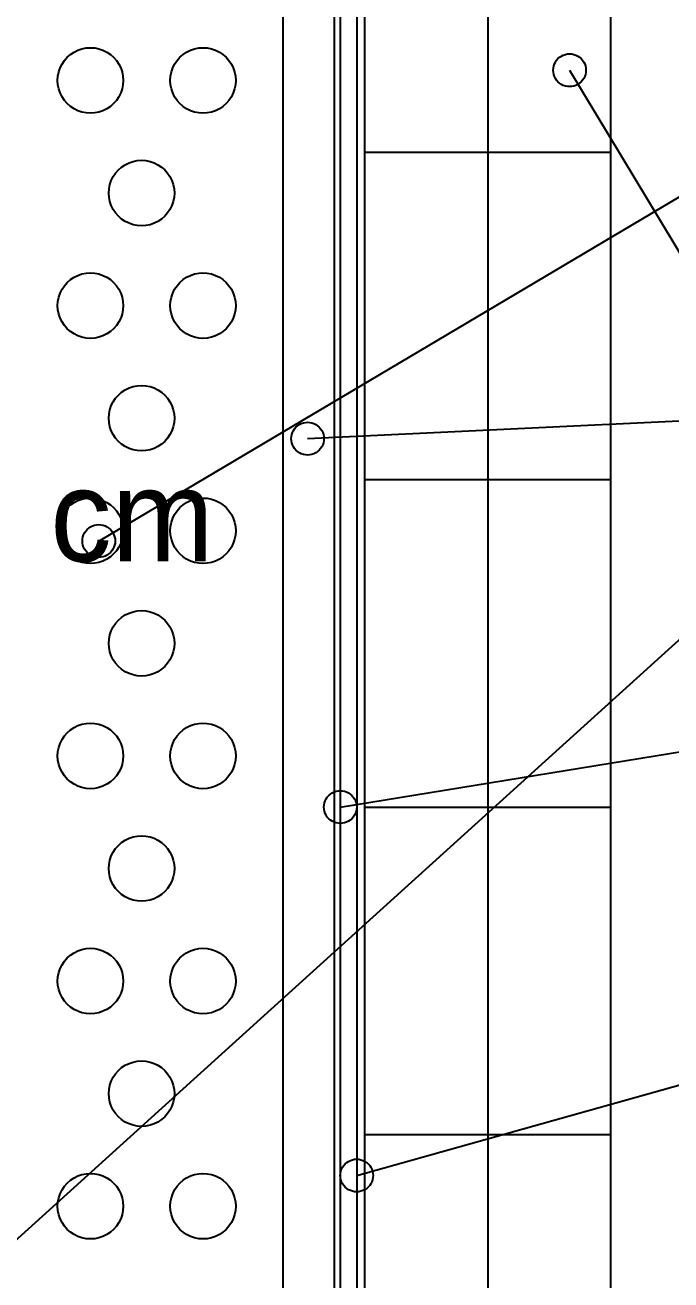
# Model space of a CAD drawing. Header units: millimetres. Extents: x 0 to 3648, y 0 to 594.
# Drawn here: x 3463.06 to 3487.62, y 377.78 to 425.49 of the extents above; entities that cross this region are included whole.
import ezdxf

# ---------------------------------------------------------------- set-up
doc = ezdxf.new("R2010")
doc.units = ezdxf.units.MM
for name, color, linetype in [('ALVENARIA', 8, 'CONTINUOUS'), ('ARMADURAS', 1, 'CONTINUOUS'), ('COTAS', 4, 'CONTINUOUS'), ('FORMAS', 7, 'CONTINUOUS'), ('SECUNDARIAS', 8, 'CONTINUOUS'), ('TEXTOS', 2, 'CONTINUOUS')]:
    doc.layers.add(name, color=color, linetype=linetype)

msp = doc.modelspace()

# ---------------------------------------------------------------- linework, layer by layer
at = {"layer": 'ALVENARIA'}
for p, q in [((3475.97827, 420.66487), (3485.31896, 420.66487)), ((3475.97827, 408.21082), (3485.31896, 408.21082)), ((3475.97827, 395.75676), (3485.31896, 395.75676)), ((3475.97827, 383.3027), (3485.31896, 383.3027))]:
    msp.add_line(p, q, dxfattribs=at)
at = {"layer": 'ARMADURAS'}
for p, q in [((3480.64874, 444.01621), (3480.64874, 345.94054)), ((3475.04427, 443.23784), (3475.04427, 343.6054))]:
    msp.add_line(p, q, dxfattribs=at)
at = {"layer": 'COTAS'}
for p, q in [((3465.85958, 405.87567), (3509.44857, 431.71783)), ((3483.26818, 424.15746), (3483.32176, 424.21869)), ((3483.32176, 424.21869), (3483.38311, 424.2724)), ((3483.38311, 424.2724), (3483.45072, 424.31765)), ((3483.45072, 424.31765), (3483.52384, 424.35368)), ((3483.52384, 424.35368), (3483.60096, 424.37986)), ((3483.60096, 424.37986), (3483.68084, 424.39576)), ((3483.68084, 424.39576), (3483.76222, 424.40108)), ((3483.76222, 424.40108), (3483.84335, 424.39576)), ((3483.84335, 424.39576), (3483.92348, 424.37986)), ((3483.92348, 424.37986), (3484.0006, 424.35368)), ((3484.0006, 424.35368), (3484.07347, 424.31765)), ((3484.07347, 424.31765), (3484.14133, 424.2724)), ((3484.14133, 424.2724), (3484.20242, 424.21869)), ((3484.20242, 424.21869), (3484.25626, 424.15746)), ((3483.13947, 423.77838), (3483.14473, 423.85965)), ((3483.14473, 423.69709), (3483.13947, 423.77838)), ((3483.14473, 423.85965), (3483.16076, 423.93954)), ((3483.16076, 423.93954), (3483.1868, 424.01668)), ((3483.1868, 424.01668), (3483.22286, 424.08974)), ((3483.22286, 424.08974), (3483.26818, 424.15746)), ((3483.76222, 423.77838), (3509.44857, 381.12324)), ((3484.25626, 424.15746), (3484.30158, 424.08974)), ((3484.30158, 424.08974), (3484.33739, 424.01668)), ((3484.33739, 424.01668), (3484.36368, 423.93954)), ((3484.36368, 423.93954), (3484.37946, 423.85965)), ((3484.37946, 423.85965), (3484.38472, 423.77838)), ((3484.38472, 423.77838), (3484.37946, 423.69709)), ((3483.16076, 423.61722), (3483.14473, 423.69709)), ((3483.1868, 423.54008), (3483.16076, 423.61722)), ((3483.22286, 423.46702), (3483.1868, 423.54008)), ((3483.26818, 423.3993), (3483.22286, 423.46702)), ((3483.32176, 423.33807), (3483.26818, 423.3993)), ((3483.38311, 423.28435), (3483.32176, 423.33807)), ((3483.45072, 423.2391), (3483.38311, 423.28435)), ((3484.14133, 423.28435), (3484.07347, 423.2391)), ((3484.20242, 423.33807), (3484.14133, 423.28435)), ((3484.25626, 423.3993), (3484.20242, 423.33807)), ((3484.30158, 423.46702), (3484.25626, 423.3993)), ((3484.33739, 423.54008), (3484.30158, 423.46702)), ((3484.36368, 423.61722), (3484.33739, 423.54008)), ((3484.37946, 423.69709), (3484.36368, 423.61722)), ((3483.52384, 423.20307), (3483.45072, 423.2391)), ((3483.60096, 423.17689), (3483.52384, 423.20307)), ((3483.68084, 423.161), (3483.60096, 423.17689)), ((3483.76222, 423.15568), (3483.68084, 423.161)), ((3483.84335, 423.161), (3483.76222, 423.15568)), ((3483.92348, 423.17689), (3483.84335, 423.161)), ((3484.0006, 423.20307), (3483.92348, 423.17689)), ((3484.07347, 423.2391), (3484.0006, 423.20307)), ((3461.9676, 378.63243), (3509.44857, 421.59892)), ((3473.79878, 409.76757), (3509.44857, 411.48)), ((3473.63777, 410.36905), (3473.71765, 410.38495)), ((3473.71765, 410.38495), (3473.79878, 410.39027)), ((3473.79878, 410.39027), (3473.88016, 410.38495)), ((3473.88016, 410.38495), (3473.96004, 410.36905)), ((3473.18154, 409.84884), (3473.19732, 409.92874)), ((3473.19732, 409.92874), (3473.22361, 410.00586)), ((3473.22361, 410.00586), (3473.25967, 410.07891)), ((3473.25967, 410.07891), (3473.30499, 410.14665)), ((3473.30499, 410.14665), (3473.35857, 410.20789)), ((3473.35857, 410.20789), (3473.41992, 410.2616)), ((3473.41992, 410.2616), (3473.48753, 410.30684)), ((3473.48753, 410.30684), (3473.56065, 410.34287)), ((3473.56065, 410.34287), (3473.63777, 410.36905)), ((3473.96004, 410.36905), (3474.03716, 410.34287)), ((3474.03716, 410.34287), (3474.11028, 410.30684)), ((3474.11028, 410.30684), (3474.17788, 410.2616)), ((3474.17788, 410.2616), (3474.23923, 410.20789)), ((3474.23923, 410.20789), (3474.29307, 410.14665)), ((3474.29307, 410.14665), (3474.33814, 410.07891)), ((3474.33814, 410.07891), (3474.3742, 410.00586)), ((3474.3742, 410.00586), (3474.40049, 409.92874)), ((3474.40049, 409.92874), (3474.41627, 409.84884)), ((3473.17628, 409.76757), (3473.18154, 409.84884)), ((3473.18154, 409.68629), (3473.17628, 409.76757)), ((3473.19732, 409.60641), (3473.18154, 409.68629)), ((3473.22361, 409.52927), (3473.19732, 409.60641)), ((3473.25967, 409.45621), (3473.22361, 409.52927)), ((3473.30499, 409.3885), (3473.25967, 409.45621)), ((3474.33814, 409.45621), (3474.29307, 409.3885)), ((3474.3742, 409.52927), (3474.33814, 409.45621)), ((3474.40049, 409.60641), (3474.3742, 409.52927)), ((3474.41627, 409.68629), (3474.40049, 409.60641)), ((3474.41627, 409.84884), (3474.42177, 409.76757)), ((3474.42177, 409.76757), (3474.41627, 409.68629)), ((3473.35857, 409.32726), (3473.30499, 409.3885)), ((3473.41992, 409.27355), (3473.35857, 409.32726)), ((3473.48753, 409.22829), (3473.41992, 409.27355)), ((3473.56065, 409.19226), (3473.48753, 409.22829)), ((3473.63777, 409.16608), (3473.56065, 409.19226)), ((3473.71765, 409.15019), (3473.63777, 409.16608)), ((3473.79878, 409.14487), (3473.71765, 409.15019)), ((3473.88016, 409.15019), (3473.79878, 409.14487)), ((3473.96004, 409.16608), (3473.88016, 409.15019)), ((3474.03716, 409.19226), (3473.96004, 409.16608)), ((3474.11028, 409.22829), (3474.03716, 409.19226)), ((3474.17788, 409.27355), (3474.11028, 409.22829)), ((3474.23923, 409.32726), (3474.17788, 409.27355)), ((3474.29307, 409.3885), (3474.23923, 409.32726)), ((3465.25811, 406.03684), (3465.28415, 406.11398)), ((3465.28415, 406.11398), (3465.32021, 406.18703)), ((3465.32021, 406.18703), (3465.36528, 406.25475)), ((3465.36528, 406.25475), (3465.41912, 406.31599)), ((3465.41912, 406.31599), (3465.48047, 406.3697)), ((3465.48047, 406.3697), (3465.54808, 406.41496)), ((3465.54808, 406.41496), (3465.62119, 406.45098)), ((3465.62119, 406.45098), (3465.69832, 406.47717)), ((3465.69832, 406.47717), (3465.7782, 406.49305)), ((3465.7782, 406.49305), (3465.85958, 406.49837)), ((3465.85958, 406.49837), (3465.94071, 406.49305)), ((3465.94071, 406.49305), (3466.02058, 406.47717)), ((3466.02058, 406.47717), (3466.09771, 406.45098)), ((3466.09771, 406.45098), (3466.17082, 406.41496)), ((3466.17082, 406.41496), (3466.23868, 406.3697)), ((3466.23868, 406.3697), (3466.29978, 406.31599)), ((3466.29978, 406.31599), (3466.35337, 406.25475)), ((3466.35337, 406.25475), (3466.39869, 406.18703)), ((3466.39869, 406.18703), (3466.43475, 406.11398)), ((3466.43475, 406.11398), (3466.46104, 406.03684)), ((3465.23683, 405.87567), (3465.24209, 405.95696)), ((3465.24209, 405.7944), (3465.23683, 405.87567)), ((3465.24209, 405.95696), (3465.25811, 406.03684)), ((3465.25811, 405.71451), (3465.24209, 405.7944)), ((3465.28415, 405.63739), (3465.25811, 405.71451)), ((3465.32021, 405.56433), (3465.28415, 405.63739)), ((3466.43475, 405.63739), (3466.39869, 405.56433)), ((3466.46104, 405.71451), (3466.43475, 405.63739)), ((3466.46104, 406.03684), (3466.47681, 405.95696)), ((3466.47681, 405.7944), (3466.46104, 405.71451)), ((3466.47681, 405.95696), (3466.48207, 405.87567)), ((3466.48207, 405.87567), (3466.47681, 405.7944)), ((3465.36528, 405.4966), (3465.32021, 405.56433)), ((3465.41912, 405.43536), (3465.36528, 405.4966)), ((3465.48047, 405.38165), (3465.41912, 405.43536)), ((3465.54808, 405.3364), (3465.48047, 405.38165)), ((3465.62119, 405.30038), (3465.54808, 405.3364)), ((3465.69832, 405.27419), (3465.62119, 405.30038)), ((3465.7782, 405.25829), (3465.69832, 405.27419)), ((3465.85958, 405.25297), (3465.7782, 405.25829)), ((3465.94071, 405.25829), (3465.85958, 405.25297)), ((3466.02058, 405.27419), (3465.94071, 405.25829)), ((3466.09771, 405.30038), (3466.02058, 405.27419)), ((3466.17082, 405.3364), (3466.09771, 405.30038)), ((3466.23868, 405.38165), (3466.17082, 405.3364)), ((3466.29978, 405.43536), (3466.23868, 405.38165)), ((3466.35337, 405.4966), (3466.29978, 405.43536)), ((3466.39869, 405.56433), (3466.35337, 405.4966)), ((3475.04427, 395.75676), (3509.44857, 401.36107)), ((3474.4691, 395.99505), (3474.50491, 396.06811)), ((3474.50491, 396.06811), (3474.55023, 396.13584)), ((3474.55023, 396.13584), (3474.60407, 396.19708)), ((3474.60407, 396.19708), (3474.66516, 396.25077)), ((3474.66516, 396.25077), (3474.73302, 396.29603)), ((3474.73302, 396.29603), (3474.80589, 396.33206)), ((3474.80589, 396.33206), (3474.88301, 396.35824)), ((3474.88301, 396.35824), (3474.96314, 396.37413)), ((3474.96314, 396.37413), (3475.04427, 396.37946)), ((3475.04427, 396.37946), (3475.12565, 396.37413)), ((3475.12565, 396.37413), (3475.20553, 396.35824)), ((3475.20553, 396.35824), (3475.28265, 396.33206)), ((3475.28265, 396.33206), (3475.35577, 396.29603)), ((3475.35577, 396.29603), (3475.42338, 396.25077)), ((3475.42338, 396.25077), (3475.48473, 396.19708)), ((3475.48473, 396.19708), (3475.53831, 396.13584)), ((3475.53831, 396.13584), (3475.58363, 396.06811)), ((3475.58363, 396.06811), (3475.61969, 395.99505)), ((3474.42177, 395.75676), (3474.42703, 395.83803)), ((3474.42703, 395.67548), (3474.42177, 395.75676)), ((3474.42703, 395.83803), (3474.44281, 395.91793)), ((3474.44281, 395.59558), (3474.42703, 395.67548)), ((3474.44281, 395.91793), (3474.4691, 395.99505)), ((3474.4691, 395.51846), (3474.44281, 395.59558)), ((3475.61969, 395.99505), (3475.64573, 395.91793)), ((3475.64573, 395.59558), (3475.61969, 395.51846)), ((3475.64573, 395.91793), (3475.66176, 395.83803)), ((3475.66176, 395.67548), (3475.64573, 395.59558)), ((3475.66176, 395.83803), (3475.66702, 395.75676)), ((3475.66702, 395.75676), (3475.66176, 395.67548)), ((3474.50491, 395.44541), (3474.4691, 395.51846)), ((3474.55023, 395.37767), (3474.50491, 395.44541)), ((3474.60407, 395.31643), (3474.55023, 395.37767)), ((3474.66516, 395.26274), (3474.60407, 395.31643)), ((3474.73302, 395.21748), (3474.66516, 395.26274)), ((3474.80589, 395.18145), (3474.73302, 395.21748)), ((3474.88301, 395.15527), (3474.80589, 395.18145)), ((3474.96314, 395.13939), (3474.88301, 395.15527)), ((3475.04427, 395.13405), (3474.96314, 395.13939)), ((3475.12565, 395.13939), (3475.04427, 395.13405)), ((3475.20553, 395.15527), (3475.12565, 395.13939)), ((3475.28265, 395.18145), (3475.20553, 395.15527)), ((3475.35577, 395.21748), (3475.28265, 395.18145)), ((3475.42338, 395.26274), (3475.35577, 395.21748)), ((3475.48473, 395.31643), (3475.42338, 395.26274)), ((3475.53831, 395.37767), (3475.48473, 395.31643)), ((3475.58363, 395.44541), (3475.53831, 395.37767)), ((3475.61969, 395.51846), (3475.58363, 395.44541)), ((3475.66702, 381.74594), (3509.44857, 391.24217)), ((3475.22656, 382.18627), (3475.28791, 382.23997)), ((3475.28791, 382.23997), (3475.35577, 382.28523)), ((3475.35577, 382.28523), (3475.42864, 382.32125)), ((3475.42864, 382.32125), (3475.50601, 382.34743)), ((3475.50601, 382.34743), (3475.58564, 382.36332)), ((3475.58564, 382.36332), (3475.66702, 382.36866)), ((3475.66702, 382.36866), (3475.7484, 382.36332)), ((3475.7484, 382.36332), (3475.82828, 382.34743)), ((3475.82828, 382.34743), (3475.9054, 382.32125)), ((3475.9054, 382.32125), (3475.97827, 382.28523)), ((3475.97827, 382.28523), (3476.04612, 382.23997)), ((3476.04612, 382.23997), (3476.10747, 382.18627)), ((3475.04427, 381.74594), (3475.04978, 381.82723)), ((3475.04978, 381.82723), (3475.06555, 381.90712)), ((3475.06555, 381.90712), (3475.09185, 381.98424)), ((3475.09185, 381.98424), (3475.1279, 382.0573)), ((3475.1279, 382.0573), (3475.17298, 382.12502)), ((3475.17298, 382.12502), (3475.22656, 382.18627)), ((3476.10747, 382.18627), (3476.16106, 382.12502)), ((3476.16106, 382.12502), (3476.20638, 382.0573)), ((3476.20638, 382.0573), (3476.24219, 381.98424)), ((3476.24219, 381.98424), (3476.26848, 381.90712)), ((3476.26848, 381.90712), (3476.28425, 381.82723)), ((3476.28425, 381.82723), (3476.28976, 381.74594)), ((3475.04978, 381.66467), (3475.04427, 381.74594)), ((3475.06555, 381.58478), (3475.04978, 381.66467)), ((3475.09185, 381.50765), (3475.06555, 381.58478)), ((3475.1279, 381.4346), (3475.09185, 381.50765)), ((3475.17298, 381.36687), (3475.1279, 381.4346)), ((3475.22656, 381.30563), (3475.17298, 381.36687)), ((3475.28791, 381.25192), (3475.22656, 381.30563)), ((3476.10747, 381.30563), (3476.04612, 381.25192)), ((3476.16106, 381.36687), (3476.10747, 381.30563)), ((3476.20638, 381.4346), (3476.16106, 381.36687)), ((3476.24219, 381.50765), (3476.20638, 381.4346)), ((3476.26848, 381.58478), (3476.24219, 381.50765)), ((3476.28425, 381.66467), (3476.26848, 381.58478)), ((3476.28976, 381.74594), (3476.28425, 381.66467)), ((3475.35577, 381.20667), (3475.28791, 381.25192)), ((3475.42864, 381.17064), (3475.35577, 381.20667)), ((3475.50601, 381.14446), (3475.42864, 381.17064)), ((3475.58564, 381.12858), (3475.50601, 381.14446)), ((3475.66702, 381.12324), (3475.58564, 381.12858)), ((3475.7484, 381.12858), (3475.66702, 381.12324)), ((3475.82828, 381.14446), (3475.7484, 381.12858)), ((3475.9054, 381.17064), (3475.82828, 381.14446)), ((3475.97827, 381.20667), (3475.9054, 381.17064)), ((3476.04612, 381.25192), (3475.97827, 381.20667))]:
    msp.add_line(p, q, dxfattribs=at)
at = {"layer": 'FORMAS'}
for p, q in [((3475.97827, 355.28108), (3475.97827, 445.57297)), ((3485.31896, 445.57297), (3485.31896, 355.28108))]:
    msp.add_line(p, q, dxfattribs=at)
at = {"layer": 'SECUNDARIAS'}
for p, q in [((3475.66702, 443.23784), (3475.66702, 344.38379)), ((3472.86478, 344.38379), (3472.86478, 440.9027)), ((3474.8109, 440.9027), (3474.8109, 344.38379)), ((3464.55298, 424.14735), (3464.66041, 424.26982)), ((3464.66041, 424.26982), (3464.78285, 424.37723)), ((3464.78285, 424.37723), (3464.91832, 424.46775)), ((3464.91832, 424.46775), (3465.0643, 424.5398)), ((3465.0643, 424.5398), (3465.21855, 424.59217)), ((3465.21855, 424.59217), (3465.37856, 424.62394)), ((3465.37856, 424.62394), (3465.54107, 424.63459)), ((3465.54107, 424.63459), (3465.70358, 424.62394)), ((3465.70358, 424.62394), (3465.86333, 424.59217)), ((3465.86333, 424.59217), (3466.01758, 424.5398)), ((3466.01758, 424.5398), (3466.16381, 424.46775)), ((3466.16381, 424.46775), (3466.29928, 424.37723)), ((3466.29928, 424.37723), (3466.42172, 424.26982)), ((3466.42172, 424.26982), (3466.52915, 424.14735)), ((3468.83408, 424.14735), (3468.94151, 424.26982)), ((3468.94151, 424.26982), (3469.06395, 424.37723)), ((3469.06395, 424.37723), (3469.19942, 424.46775)), ((3469.19942, 424.46775), (3469.34565, 424.5398)), ((3469.34565, 424.5398), (3469.4999, 424.59217)), ((3469.4999, 424.59217), (3469.65966, 424.62394)), ((3469.65966, 424.62394), (3469.82217, 424.63459)), ((3469.82217, 424.63459), (3469.98468, 424.62394)), ((3469.98468, 424.62394), (3470.14443, 424.59217)), ((3470.14443, 424.59217), (3470.29868, 424.5398)), ((3470.29868, 424.5398), (3470.44491, 424.46775)), ((3470.44491, 424.46775), (3470.58013, 424.37723)), ((3470.58013, 424.37723), (3470.70282, 424.26982)), ((3470.70282, 424.26982), (3470.81025, 424.14735)), ((3464.33814, 423.71152), (3464.39047, 423.86579)), ((3464.39047, 423.86579), (3464.46234, 424.01189)), ((3464.46234, 424.01189), (3464.55298, 424.14735)), ((3466.52915, 424.14735), (3466.61954, 424.01189)), ((3466.61954, 424.01189), (3466.69166, 423.86579)), ((3466.69166, 423.86579), (3466.74399, 423.71152)), ((3468.61899, 423.71152), (3468.67157, 423.86579)), ((3468.67157, 423.86579), (3468.74369, 424.01189)), ((3468.74369, 424.01189), (3468.83408, 424.14735)), ((3470.81025, 424.14735), (3470.90064, 424.01189)), ((3470.90064, 424.01189), (3470.97276, 423.86579)), ((3470.97276, 423.86579), (3471.02509, 423.71152)), ((3464.29557, 423.38919), (3464.30634, 423.55175)), ((3464.30634, 423.22664), (3464.29557, 423.38919)), ((3464.30634, 423.55175), (3464.33814, 423.71152)), ((3466.74399, 423.71152), (3466.77579, 423.55175)), ((3466.77579, 423.55175), (3466.78656, 423.38919)), ((3466.78656, 423.38919), (3466.77579, 423.22664)), ((3468.57667, 423.38919), (3468.58744, 423.55175)), ((3468.58744, 423.22664), (3468.57667, 423.38919)), ((3468.58744, 423.55175), (3468.61899, 423.71152)), ((3471.02509, 423.71152), (3471.05689, 423.55175)), ((3471.05689, 423.55175), (3471.06741, 423.38919)), ((3471.06741, 423.38919), (3471.05689, 423.22664)), ((3464.33814, 423.06685), (3464.30634, 423.22664)), ((3464.39047, 422.91259), (3464.33814, 423.06685)), ((3464.46234, 422.76648), (3464.39047, 422.91259)), ((3466.69166, 422.91259), (3466.61954, 422.76648)), ((3466.74399, 423.06685), (3466.69166, 422.91259)), ((3466.77579, 423.22664), (3466.74399, 423.06685)), ((3468.61899, 423.06685), (3468.58744, 423.22664)), ((3468.67157, 422.91259), (3468.61899, 423.06685)), ((3468.74369, 422.76648), (3468.67157, 422.91259)), ((3470.97276, 422.91259), (3470.90064, 422.76648)), ((3471.02509, 423.06685), (3470.97276, 422.91259)), ((3471.05689, 423.22664), (3471.02509, 423.06685)), ((3464.55298, 422.63103), (3464.46234, 422.76648)), ((3464.66041, 422.50855), (3464.55298, 422.63103)), ((3464.78285, 422.40114), (3464.66041, 422.50855)), ((3464.91832, 422.31064), (3464.78285, 422.40114)), ((3465.0643, 422.23859), (3464.91832, 422.31064)), ((3466.16381, 422.31064), (3466.01758, 422.23859)), ((3466.29928, 422.40114), (3466.16381, 422.31064)), ((3466.42172, 422.50855), (3466.29928, 422.40114)), ((3466.52915, 422.63103), (3466.42172, 422.50855)), ((3466.61954, 422.76648), (3466.52915, 422.63103)), ((3468.83408, 422.63103), (3468.74369, 422.76648)), ((3468.94151, 422.50855), (3468.83408, 422.63103)), ((3469.06395, 422.40114), (3468.94151, 422.50855)), ((3469.19942, 422.31064), (3469.06395, 422.40114)), ((3469.34565, 422.23859), (3469.19942, 422.31064)), ((3470.44491, 422.31064), (3470.29868, 422.23859)), ((3470.58013, 422.40114), (3470.44491, 422.31064)), ((3470.70282, 422.50855), (3470.58013, 422.40114)), ((3470.81025, 422.63103), (3470.70282, 422.50855)), ((3470.90064, 422.76648), (3470.81025, 422.63103)), ((3465.21855, 422.18622), (3465.0643, 422.23859)), ((3465.37856, 422.15444), (3465.21855, 422.18622)), ((3465.54107, 422.14378), (3465.37856, 422.15444)), ((3465.70358, 422.15444), (3465.54107, 422.14378)), ((3465.86333, 422.18622), (3465.70358, 422.15444)), ((3466.01758, 422.23859), (3465.86333, 422.18622)), ((3469.4999, 422.18622), (3469.34565, 422.23859)), ((3469.65966, 422.15444), (3469.4999, 422.18622)), ((3469.82217, 422.14378), (3469.65966, 422.15444)), ((3469.98468, 422.15444), (3469.82217, 422.14378)), ((3470.14443, 422.18622), (3469.98468, 422.15444)), ((3470.29868, 422.23859), (3470.14443, 422.18622)), ((3466.49885, 419.86626), (3466.60627, 419.98874)), ((3466.60627, 419.98874), (3466.72897, 420.09616)), ((3466.72897, 420.09616), (3466.86418, 420.18666)), ((3466.86418, 420.18666), (3467.01042, 420.25872)), ((3467.01042, 420.25872), (3467.16466, 420.31108)), ((3467.16466, 420.31108), (3467.32442, 420.34285)), ((3467.32442, 420.34285), (3467.48693, 420.35351)), ((3467.48693, 420.35351), (3467.64944, 420.34285)), ((3467.64944, 420.34285), (3467.80919, 420.31108)), ((3467.80919, 420.31108), (3467.96344, 420.25872)), ((3467.96344, 420.25872), (3468.10968, 420.18666)), ((3468.10968, 420.18666), (3468.24514, 420.09616)), ((3468.24514, 420.09616), (3468.36759, 419.98874)), ((3468.36759, 419.98874), (3468.47501, 419.86626)), ((3466.284, 419.43044), (3466.33634, 419.5847)), ((3466.33634, 419.5847), (3466.40845, 419.73081)), ((3466.40845, 419.73081), (3466.49885, 419.86626)), ((3468.47501, 419.86626), (3468.5654, 419.73081)), ((3468.5654, 419.73081), (3468.63752, 419.5847)), ((3468.63752, 419.5847), (3468.68985, 419.43044)), ((3466.24169, 419.10811), (3466.2522, 419.27067)), ((3466.2522, 418.94555), (3466.24169, 419.10811)), ((3466.2522, 419.27067), (3466.284, 419.43044)), ((3468.68985, 419.43044), (3468.72165, 419.27067)), ((3468.72165, 419.27067), (3468.73242, 419.10811)), ((3468.73242, 419.10811), (3468.72165, 418.94555)), ((3466.284, 418.78577), (3466.2522, 418.94555)), ((3466.33634, 418.63152), (3466.284, 418.78577)), ((3466.40845, 418.48541), (3466.33634, 418.63152)), ((3468.63752, 418.63152), (3468.5654, 418.48541)), ((3468.68985, 418.78577), (3468.63752, 418.63152)), ((3468.72165, 418.94555), (3468.68985, 418.78577)), ((3466.49885, 418.34996), (3466.40845, 418.48541)), ((3466.60627, 418.22747), (3466.49885, 418.34996)), ((3466.72897, 418.12006), (3466.60627, 418.22747)), ((3466.86418, 418.02956), (3466.72897, 418.12006)), ((3467.01042, 417.9575), (3466.86418, 418.02956)), ((3468.10968, 418.02956), (3467.96344, 417.9575)), ((3468.24514, 418.12006), (3468.10968, 418.02956)), ((3468.36759, 418.22747), (3468.24514, 418.12006)), ((3468.47501, 418.34996), (3468.36759, 418.22747)), ((3468.5654, 418.48541), (3468.47501, 418.34996)), ((3467.16466, 417.90514), (3467.01042, 417.9575)), ((3467.32442, 417.87335), (3467.16466, 417.90514)), ((3467.48693, 417.8627), (3467.32442, 417.87335)), ((3467.64944, 417.87335), (3467.48693, 417.8627)), ((3467.80919, 417.90514), (3467.64944, 417.87335)), ((3467.96344, 417.9575), (3467.80919, 417.90514)), ((3464.55298, 415.58518), (3464.66041, 415.70765)), ((3464.66041, 415.70765), (3464.78285, 415.81508)), ((3464.78285, 415.81508), (3464.91832, 415.90558)), ((3464.91832, 415.90558), (3465.0643, 415.97763)), ((3465.0643, 415.97763), (3465.21855, 416.03)), ((3465.21855, 416.03), (3465.37856, 416.06178)), ((3465.37856, 416.06178), (3465.54107, 416.07243)), ((3465.54107, 416.07243), (3465.70358, 416.06178)), ((3465.70358, 416.06178), (3465.86333, 416.03)), ((3465.86333, 416.03), (3466.01758, 415.97763)), ((3466.01758, 415.97763), (3466.16381, 415.90558)), ((3466.16381, 415.90558), (3466.29928, 415.81508)), ((3466.29928, 415.81508), (3466.42172, 415.70765)), ((3466.42172, 415.70765), (3466.52915, 415.58518)), ((3468.83408, 415.58518), (3468.94151, 415.70765)), ((3468.94151, 415.70765), (3469.06395, 415.81508)), ((3469.06395, 415.81508), (3469.19942, 415.90558)), ((3469.19942, 415.90558), (3469.34565, 415.97763)), ((3469.34565, 415.97763), (3469.4999, 416.03)), ((3469.4999, 416.03), (3469.65966, 416.06178)), ((3469.65966, 416.06178), (3469.82217, 416.07243)), ((3469.82217, 416.07243), (3469.98468, 416.06178)), ((3469.98468, 416.06178), (3470.14443, 416.03)), ((3470.14443, 416.03), (3470.29868, 415.97763)), ((3470.29868, 415.97763), (3470.44491, 415.90558)), ((3470.44491, 415.90558), (3470.58013, 415.81508)), ((3470.58013, 415.81508), (3470.70282, 415.70765)), ((3470.70282, 415.70765), (3470.81025, 415.58518)), ((3464.33814, 415.14935), (3464.39047, 415.30362)), ((3464.39047, 415.30362), (3464.46234, 415.44973)), ((3464.46234, 415.44973), (3464.55298, 415.58518)), ((3466.52915, 415.58518), (3466.61954, 415.44973)), ((3466.61954, 415.44973), (3466.69166, 415.30362)), ((3466.69166, 415.30362), (3466.74399, 415.14935)), ((3468.61899, 415.14935), (3468.67157, 415.30362)), ((3468.67157, 415.30362), (3468.74369, 415.44973)), ((3468.74369, 415.44973), (3468.83408, 415.58518)), ((3470.81025, 415.58518), (3470.90064, 415.44973)), ((3470.90064, 415.44973), (3470.97276, 415.30362)), ((3470.97276, 415.30362), (3471.02509, 415.14935)), ((3464.29557, 414.82703), (3464.30634, 414.98958)), ((3464.30634, 414.66447), (3464.29557, 414.82703)), ((3464.30634, 414.98958), (3464.33814, 415.14935)), ((3466.74399, 415.14935), (3466.77579, 414.98958)), ((3466.77579, 414.98958), (3466.78656, 414.82703)), ((3466.78656, 414.82703), (3466.77579, 414.66447)), ((3468.57667, 414.82703), (3468.58744, 414.98958)), ((3468.58744, 414.66447), (3468.57667, 414.82703)), ((3468.58744, 414.98958), (3468.61899, 415.14935)), ((3471.02509, 415.14935), (3471.05689, 414.98958)), ((3471.05689, 414.98958), (3471.06741, 414.82703)), ((3471.06741, 414.82703), (3471.05689, 414.66447)), ((3464.33814, 414.5047), (3464.30634, 414.66447)), ((3464.39047, 414.35044), (3464.33814, 414.5047)), ((3464.46234, 414.20433), (3464.39047, 414.35044)), ((3464.55298, 414.06888), (3464.46234, 414.20433)), ((3466.61954, 414.20433), (3466.52915, 414.06888)), ((3466.69166, 414.35044), (3466.61954, 414.20433)), ((3466.74399, 414.5047), (3466.69166, 414.35044)), ((3466.77579, 414.66447), (3466.74399, 414.5047)), ((3468.61899, 414.5047), (3468.58744, 414.66447)), ((3468.67157, 414.35044), (3468.61899, 414.5047)), ((3468.74369, 414.20433), (3468.67157, 414.35044)), ((3468.83408, 414.06888), (3468.74369, 414.20433)), ((3470.90064, 414.20433), (3470.81025, 414.06888)), ((3470.97276, 414.35044), (3470.90064, 414.20433)), ((3471.02509, 414.5047), (3470.97276, 414.35044)), ((3471.05689, 414.66447), (3471.02509, 414.5047)), ((3464.66041, 413.9464), (3464.55298, 414.06888)), ((3464.78285, 413.83898), (3464.66041, 413.9464)), ((3464.91832, 413.74847), (3464.78285, 413.83898)), ((3465.0643, 413.67642), (3464.91832, 413.74847)), ((3466.16381, 413.74847), (3466.01758, 413.67642)), ((3466.29928, 413.83898), (3466.16381, 413.74847)), ((3466.42172, 413.9464), (3466.29928, 413.83898)), ((3466.52915, 414.06888), (3466.42172, 413.9464)), ((3468.94151, 413.9464), (3468.83408, 414.06888)), ((3469.06395, 413.83898), (3468.94151, 413.9464)), ((3469.19942, 413.74847), (3469.06395, 413.83898)), ((3469.34565, 413.67642), (3469.19942, 413.74847)), ((3470.44491, 413.74847), (3470.29868, 413.67642)), ((3470.58013, 413.83898), (3470.44491, 413.74847)), ((3470.70282, 413.9464), (3470.58013, 413.83898)), ((3470.81025, 414.06888), (3470.70282, 413.9464)), ((3465.21855, 413.62405), (3465.0643, 413.67642)), ((3465.37856, 413.59227), (3465.21855, 413.62405)), ((3465.54107, 413.58163), (3465.37856, 413.59227)), ((3465.70358, 413.59227), (3465.54107, 413.58163)), ((3465.86333, 413.62405), (3465.70358, 413.59227)), ((3466.01758, 413.67642), (3465.86333, 413.62405)), ((3469.4999, 413.62405), (3469.34565, 413.67642)), ((3469.65966, 413.59227), (3469.4999, 413.62405)), ((3469.82217, 413.58163), (3469.65966, 413.59227)), ((3469.98468, 413.59227), (3469.82217, 413.58163)), ((3470.14443, 413.62405), (3469.98468, 413.59227)), ((3470.29868, 413.67642), (3470.14443, 413.62405)), ((3466.49885, 411.30411), (3466.60627, 411.42659)), ((3466.60627, 411.42659), (3466.72897, 411.53399)), ((3466.72897, 411.53399), (3466.86418, 411.6245)), ((3466.86418, 411.6245), (3467.01042, 411.69655)), ((3467.01042, 411.69655), (3467.16466, 411.74891)), ((3467.16466, 411.74891), (3467.32442, 411.7807)), ((3467.32442, 411.7807), (3467.48693, 411.79136)), ((3467.48693, 411.79136), (3467.64944, 411.7807)), ((3467.64944, 411.7807), (3467.80919, 411.74891)), ((3467.80919, 411.74891), (3467.96344, 411.69655)), ((3467.96344, 411.69655), (3468.10968, 411.6245)), ((3468.10968, 411.6245), (3468.24514, 411.53399)), ((3468.24514, 411.53399), (3468.36759, 411.42659)), ((3468.36759, 411.42659), (3468.47501, 411.30411)), ((3466.2522, 410.7085), (3466.284, 410.86829)), ((3466.284, 410.86829), (3466.33634, 411.02255)), ((3466.33634, 411.02255), (3466.40845, 411.16864)), ((3466.40845, 411.16864), (3466.49885, 411.30411)), ((3468.47501, 411.30411), (3468.5654, 411.16864)), ((3468.5654, 411.16864), (3468.63752, 411.02255)), ((3468.63752, 411.02255), (3468.68985, 410.86829)), ((3468.68985, 410.86829), (3468.72165, 410.7085)), ((3466.24169, 410.54594), (3466.2522, 410.7085)), ((3466.2522, 410.38339), (3466.24169, 410.54594)), ((3466.284, 410.22361), (3466.2522, 410.38339)), ((3468.72165, 410.38339), (3468.68985, 410.22361)), ((3468.72165, 410.7085), (3468.73242, 410.54594)), ((3468.73242, 410.54594), (3468.72165, 410.38339)), ((3466.33634, 410.06935), (3466.284, 410.22361)), ((3466.40845, 409.92324), (3466.33634, 410.06935)), ((3466.49885, 409.78779), (3466.40845, 409.92324)), ((3468.5654, 409.92324), (3468.47501, 409.78779)), ((3468.63752, 410.06935), (3468.5654, 409.92324)), ((3468.68985, 410.22361), (3468.63752, 410.06935)), ((3466.60627, 409.66531), (3466.49885, 409.78779)), ((3466.72897, 409.55789), (3466.60627, 409.66531)), ((3466.86418, 409.46739), (3466.72897, 409.55789)), ((3467.01042, 409.39534), (3466.86418, 409.46739)), ((3468.10968, 409.46739), (3467.96344, 409.39534)), ((3468.24514, 409.55789), (3468.10968, 409.46739)), ((3468.36759, 409.66531), (3468.24514, 409.55789)), ((3468.47501, 409.78779), (3468.36759, 409.66531)), ((3467.16466, 409.34297), (3467.01042, 409.39534)), ((3467.32442, 409.3112), (3467.16466, 409.34297)), ((3467.48693, 409.30054), (3467.32442, 409.3112)), ((3467.64944, 409.3112), (3467.48693, 409.30054)), ((3467.80919, 409.34297), (3467.64944, 409.3112)), ((3467.96344, 409.39534), (3467.80919, 409.34297)), ((3464.55298, 407.02302), (3464.66041, 407.1455)), ((3464.66041, 407.1455), (3464.78285, 407.25291)), ((3464.78285, 407.25291), (3464.91832, 407.34341)), ((3464.91832, 407.34341), (3465.0643, 407.41546)), ((3465.0643, 407.41546), (3465.21855, 407.46783)), ((3465.21855, 407.46783), (3465.37856, 407.49962)), ((3465.37856, 407.49962), (3465.54107, 407.51027)), ((3465.54107, 407.51027), (3465.70358, 407.49962)), ((3465.70358, 407.49962), (3465.86333, 407.46783)), ((3465.86333, 407.46783), (3466.01758, 407.41546)), ((3466.01758, 407.41546), (3466.16381, 407.34341)), ((3466.16381, 407.34341), (3466.29928, 407.25291)), ((3466.29928, 407.25291), (3466.42172, 407.1455)), ((3466.42172, 407.1455), (3466.52915, 407.02302)), ((3468.83408, 407.02302), (3468.94151, 407.1455)), ((3468.94151, 407.1455), (3469.06395, 407.25291)), ((3469.06395, 407.25291), (3469.19942, 407.34341)), ((3469.19942, 407.34341), (3469.34565, 407.41546)), ((3469.34565, 407.41546), (3469.4999, 407.46783)), ((3469.4999, 407.46783), (3469.65966, 407.49962)), ((3469.65966, 407.49962), (3469.82217, 407.51027)), ((3469.82217, 407.51027), (3469.98468, 407.49962)), ((3469.98468, 407.49962), (3470.14443, 407.46783)), ((3470.14443, 407.46783), (3470.29868, 407.41546)), ((3470.29868, 407.41546), (3470.44491, 407.34341)), ((3470.44491, 407.34341), (3470.58013, 407.25291)), ((3470.58013, 407.25291), (3470.70282, 407.1455)), ((3470.70282, 407.1455), (3470.81025, 407.02302)), ((3464.30634, 406.42742), (3464.33814, 406.5872)), ((3464.33814, 406.5872), (3464.39047, 406.74146)), ((3464.39047, 406.74146), (3464.46234, 406.88757)), ((3464.46234, 406.88757), (3464.55298, 407.02302)), ((3466.52915, 407.02302), (3466.61954, 406.88757)), ((3466.61954, 406.88757), (3466.69166, 406.74146)), ((3466.69166, 406.74146), (3466.74399, 406.5872)), ((3466.74399, 406.5872), (3466.77579, 406.42742)), ((3468.58744, 406.42742), (3468.61899, 406.5872)), ((3468.61899, 406.5872), (3468.67157, 406.74146)), ((3468.67157, 406.74146), (3468.74369, 406.88757)), ((3468.74369, 406.88757), (3468.83408, 407.02302)), ((3470.81025, 407.02302), (3470.90064, 406.88757)), ((3470.90064, 406.88757), (3470.97276, 406.74146)), ((3470.97276, 406.74146), (3471.02509, 406.5872)), ((3471.02509, 406.5872), (3471.05689, 406.42742)), ((3464.29557, 406.26486), (3464.30634, 406.42742)), ((3464.30634, 406.1023), (3464.29557, 406.26486)), ((3464.33814, 405.94253), (3464.30634, 406.1023)), ((3466.77579, 406.1023), (3466.74399, 405.94253)), ((3466.77579, 406.42742), (3466.78656, 406.26486)), ((3466.78656, 406.26486), (3466.77579, 406.1023)), ((3468.57667, 406.26486), (3468.58744, 406.42742)), ((3468.58744, 406.1023), (3468.57667, 406.26486)), ((3468.61899, 405.94253), (3468.58744, 406.1023)), ((3471.05689, 406.1023), (3471.02509, 405.94253)), ((3471.05689, 406.42742), (3471.06741, 406.26486)), ((3471.06741, 406.26486), (3471.05689, 406.1023)), ((3464.39047, 405.78827), (3464.33814, 405.94253)), ((3464.46234, 405.64216), (3464.39047, 405.78827)), ((3464.55298, 405.50671), (3464.46234, 405.64216)), ((3466.61954, 405.64216), (3466.52915, 405.50671)), ((3466.69166, 405.78827), (3466.61954, 405.64216)), ((3466.74399, 405.94253), (3466.69166, 405.78827)), ((3468.67157, 405.78827), (3468.61899, 405.94253)), ((3468.74369, 405.64216), (3468.67157, 405.78827)), ((3468.83408, 405.50671), (3468.74369, 405.64216)), ((3470.90064, 405.64216), (3470.81025, 405.50671)), ((3470.97276, 405.78827), (3470.90064, 405.64216)), ((3471.02509, 405.94253), (3470.97276, 405.78827)), ((3464.66041, 405.38423), (3464.55298, 405.50671)), ((3464.78285, 405.27682), (3464.66041, 405.38423)), ((3464.91832, 405.1863), (3464.78285, 405.27682)), ((3465.0643, 405.11427), (3464.91832, 405.1863)), ((3466.16381, 405.1863), (3466.01758, 405.11427)), ((3466.29928, 405.27682), (3466.16381, 405.1863)), ((3466.42172, 405.38423), (3466.29928, 405.27682)), ((3466.52915, 405.50671), (3466.42172, 405.38423)), ((3468.94151, 405.38423), (3468.83408, 405.50671)), ((3469.06395, 405.27682), (3468.94151, 405.38423)), ((3469.19942, 405.1863), (3469.06395, 405.27682)), ((3469.34565, 405.11427), (3469.19942, 405.1863)), ((3470.44491, 405.1863), (3470.29868, 405.11427)), ((3470.58013, 405.27682), (3470.44491, 405.1863)), ((3470.70282, 405.38423), (3470.58013, 405.27682)), ((3470.81025, 405.50671), (3470.70282, 405.38423)), ((3465.21855, 405.0619), (3465.0643, 405.11427)), ((3465.37856, 405.03012), (3465.21855, 405.0619)), ((3465.54107, 405.01946), (3465.37856, 405.03012)), ((3465.70358, 405.03012), (3465.54107, 405.01946)), ((3465.86333, 405.0619), (3465.70358, 405.03012)), ((3466.01758, 405.11427), (3465.86333, 405.0619)), ((3469.4999, 405.0619), (3469.34565, 405.11427)), ((3469.65966, 405.03012), (3469.4999, 405.0619)), ((3469.82217, 405.01946), (3469.65966, 405.03012)), ((3469.98468, 405.03012), (3469.82217, 405.01946)), ((3470.14443, 405.0619), (3469.98468, 405.03012)), ((3470.29868, 405.11427), (3470.14443, 405.0619)), ((3467.32442, 403.21853), (3467.48693, 403.22919)), ((3467.48693, 403.22919), (3467.64944, 403.21853)), ((3466.49885, 402.74194), (3466.60627, 402.86442)), ((3466.60627, 402.86442), (3466.72897, 402.97182)), ((3466.72897, 402.97182), (3466.86418, 403.06234)), ((3466.86418, 403.06234), (3467.01042, 403.13438)), ((3467.01042, 403.13438), (3467.16466, 403.18675)), ((3467.16466, 403.18675), (3467.32442, 403.21853)), ((3467.64944, 403.21853), (3467.80919, 403.18675)), ((3467.80919, 403.18675), (3467.96344, 403.13438)), ((3467.96344, 403.13438), (3468.10968, 403.06234)), ((3468.10968, 403.06234), (3468.24514, 402.97182)), ((3468.24514, 402.97182), (3468.36759, 402.86442)), ((3468.36759, 402.86442), (3468.47501, 402.74194)), ((3466.2522, 402.14635), (3466.284, 402.30612)), ((3466.284, 402.30612), (3466.33634, 402.46038)), ((3466.33634, 402.46038), (3466.40845, 402.60649)), ((3466.40845, 402.60649), (3466.49885, 402.74194)), ((3468.47501, 402.74194), (3468.5654, 402.60649)), ((3468.5654, 402.60649), (3468.63752, 402.46038)), ((3468.63752, 402.46038), (3468.68985, 402.30612)), ((3468.68985, 402.30612), (3468.72165, 402.14635)), ((3466.24169, 401.98379), (3466.2522, 402.14635)), ((3466.2522, 401.82123), (3466.24169, 401.98379)), ((3466.284, 401.66145), (3466.2522, 401.82123)), ((3468.72165, 401.82123), (3468.68985, 401.66145)), ((3468.72165, 402.14635), (3468.73242, 401.98379)), ((3468.73242, 401.98379), (3468.72165, 401.82123)), ((3466.33634, 401.50718), (3466.284, 401.66145)), ((3466.40845, 401.36107), (3466.33634, 401.50718)), ((3466.49885, 401.22562), (3466.40845, 401.36107)), ((3468.5654, 401.36107), (3468.47501, 401.22562)), ((3468.63752, 401.50718), (3468.5654, 401.36107)), ((3468.68985, 401.66145), (3468.63752, 401.50718)), ((3466.60627, 401.10315), (3466.49885, 401.22562)), ((3466.72897, 400.99574), (3466.60627, 401.10315)), ((3466.86418, 400.90524), (3466.72897, 400.99574)), ((3467.01042, 400.83318), (3466.86418, 400.90524)), ((3468.10968, 400.90524), (3467.96344, 400.83318)), ((3468.24514, 400.99574), (3468.10968, 400.90524)), ((3468.36759, 401.10315), (3468.24514, 400.99574)), ((3468.47501, 401.22562), (3468.36759, 401.10315)), ((3467.16466, 400.78082), (3467.01042, 400.83318)), ((3467.32442, 400.74903), (3467.16466, 400.78082)), ((3467.48693, 400.73838), (3467.32442, 400.74903)), ((3467.64944, 400.74903), (3467.48693, 400.73838)), ((3467.80919, 400.78082), (3467.64944, 400.74903)), ((3467.96344, 400.83318), (3467.80919, 400.78082)), ((3465.21855, 398.90568), (3465.37856, 398.93745)), ((3465.37856, 398.93745), (3465.54107, 398.9481)), ((3465.54107, 398.9481), (3465.70358, 398.93745)), ((3465.70358, 398.93745), (3465.86333, 398.90568)), ((3469.4999, 398.90568), (3469.65966, 398.93745)), ((3469.65966, 398.93745), (3469.82217, 398.9481)), ((3469.82217, 398.9481), (3469.98468, 398.93745)), ((3469.98468, 398.93745), (3470.14443, 398.90568)), ((3464.46234, 398.32541), (3464.55298, 398.46086)), ((3464.55298, 398.46086), (3464.66041, 398.58333)), ((3464.66041, 398.58333), (3464.78285, 398.69076)), ((3464.78285, 398.69076), (3464.91832, 398.78126)), ((3464.91832, 398.78126), (3465.0643, 398.85331)), ((3465.0643, 398.85331), (3465.21855, 398.90568)), ((3465.86333, 398.90568), (3466.01758, 398.85331)), ((3466.01758, 398.85331), (3466.16381, 398.78126)), ((3466.16381, 398.78126), (3466.29928, 398.69076)), ((3466.29928, 398.69076), (3466.42172, 398.58333)), ((3466.42172, 398.58333), (3466.52915, 398.46086)), ((3466.52915, 398.46086), (3466.61954, 398.32541)), ((3468.74369, 398.32541), (3468.83408, 398.46086)), ((3468.83408, 398.46086), (3468.94151, 398.58333)), ((3468.94151, 398.58333), (3469.06395, 398.69076)), ((3469.06395, 398.69076), (3469.19942, 398.78126)), ((3469.19942, 398.78126), (3469.34565, 398.85331)), ((3469.34565, 398.85331), (3469.4999, 398.90568)), ((3470.14443, 398.90568), (3470.29868, 398.85331)), ((3470.29868, 398.85331), (3470.44491, 398.78126)), ((3470.44491, 398.78126), (3470.58013, 398.69076)), ((3470.58013, 398.69076), (3470.70282, 398.58333)), ((3470.70282, 398.58333), (3470.81025, 398.46086)), ((3470.81025, 398.46086), (3470.90064, 398.32541)), ((3464.30634, 397.86526), (3464.33814, 398.02503)), ((3464.33814, 398.02503), (3464.39047, 398.1793)), ((3464.39047, 398.1793), (3464.46234, 398.32541)), ((3466.61954, 398.32541), (3466.69166, 398.1793)), ((3466.69166, 398.1793), (3466.74399, 398.02503)), ((3466.74399, 398.02503), (3466.77579, 397.86526)), ((3468.58744, 397.86526), (3468.61899, 398.02503)), ((3468.61899, 398.02503), (3468.67157, 398.1793)), ((3468.67157, 398.1793), (3468.74369, 398.32541)), ((3470.90064, 398.32541), (3470.97276, 398.1793)), ((3470.97276, 398.1793), (3471.02509, 398.02503)), ((3471.02509, 398.02503), (3471.05689, 397.86526)), ((3464.29557, 397.70271), (3464.30634, 397.86526)), ((3464.30634, 397.54015), (3464.29557, 397.70271)), ((3464.33814, 397.38036), (3464.30634, 397.54015)), ((3466.77579, 397.54015), (3466.74399, 397.38036)), ((3466.77579, 397.86526), (3466.78656, 397.70271)), ((3466.78656, 397.70271), (3466.77579, 397.54015)), ((3468.57667, 397.70271), (3468.58744, 397.86526)), ((3468.58744, 397.54015), (3468.57667, 397.70271)), ((3468.61899, 397.38036), (3468.58744, 397.54015)), ((3471.05689, 397.54015), (3471.02509, 397.38036)), ((3471.05689, 397.86526), (3471.06741, 397.70271)), ((3471.06741, 397.70271), (3471.05689, 397.54015)), ((3464.39047, 397.2261), (3464.33814, 397.38036)), ((3464.46234, 397.08001), (3464.39047, 397.2261)), ((3464.55298, 396.94456), (3464.46234, 397.08001)), ((3466.61954, 397.08001), (3466.52915, 396.94456)), ((3466.69166, 397.2261), (3466.61954, 397.08001)), ((3466.74399, 397.38036), (3466.69166, 397.2261)), ((3468.67157, 397.2261), (3468.61899, 397.38036)), ((3468.74369, 397.08001), (3468.67157, 397.2261)), ((3468.83408, 396.94456), (3468.74369, 397.08001)), ((3470.90064, 397.08001), (3470.81025, 396.94456)), ((3470.97276, 397.2261), (3470.90064, 397.08001)), ((3471.02509, 397.38036), (3470.97276, 397.2261)), ((3464.66041, 396.82206), (3464.55298, 396.94456)), ((3464.78285, 396.71466), (3464.66041, 396.82206)), ((3464.91832, 396.62415), (3464.78285, 396.71466)), ((3465.0643, 396.5521), (3464.91832, 396.62415)), ((3465.21855, 396.49973), (3465.0643, 396.5521)), ((3466.01758, 396.5521), (3465.86333, 396.49973)), ((3466.16381, 396.62415), (3466.01758, 396.5521)), ((3466.29928, 396.71466), (3466.16381, 396.62415)), ((3466.42172, 396.82206), (3466.29928, 396.71466)), ((3466.52915, 396.94456), (3466.42172, 396.82206)), ((3468.94151, 396.82206), (3468.83408, 396.94456)), ((3469.06395, 396.71466), (3468.94151, 396.82206)), ((3469.19942, 396.62415), (3469.06395, 396.71466)), ((3469.34565, 396.5521), (3469.19942, 396.62415)), ((3469.4999, 396.49973), (3469.34565, 396.5521)), ((3470.29868, 396.5521), (3470.14443, 396.49973)), ((3470.44491, 396.62415), (3470.29868, 396.5521)), ((3470.58013, 396.71466), (3470.44491, 396.62415)), ((3470.70282, 396.82206), (3470.58013, 396.71466)), ((3470.81025, 396.94456), (3470.70282, 396.82206)), ((3465.37856, 396.46795), (3465.21855, 396.49973)), ((3465.54107, 396.45729), (3465.37856, 396.46795)), ((3465.70358, 396.46795), (3465.54107, 396.45729)), ((3465.86333, 396.49973), (3465.70358, 396.46795)), ((3469.65966, 396.46795), (3469.4999, 396.49973)), ((3469.82217, 396.45729), (3469.65966, 396.46795)), ((3469.98468, 396.46795), (3469.82217, 396.45729)), ((3470.14443, 396.49973), (3469.98468, 396.46795)), ((3467.16466, 394.62459), (3467.32442, 394.65638)), ((3467.32442, 394.65638), (3467.48693, 394.66702)), ((3467.48693, 394.66702), (3467.64944, 394.65638)), ((3467.64944, 394.65638), (3467.80919, 394.62459)), ((3466.40845, 394.04432), (3466.49885, 394.17977)), ((3466.49885, 394.17977), (3466.60627, 394.30225)), ((3466.60627, 394.30225), (3466.72897, 394.40967)), ((3466.72897, 394.40967), (3466.86418, 394.50018)), ((3466.86418, 394.50018), (3467.01042, 394.57223)), ((3467.01042, 394.57223), (3467.16466, 394.62459)), ((3467.80919, 394.62459), (3467.96344, 394.57223)), ((3467.96344, 394.57223), (3468.10968, 394.50018)), ((3468.10968, 394.50018), (3468.24514, 394.40967)), ((3468.24514, 394.40967), (3468.36759, 394.30225)), ((3468.36759, 394.30225), (3468.47501, 394.17977)), ((3468.47501, 394.17977), (3468.5654, 394.04432)), ((3466.2522, 393.58418), (3466.284, 393.74395)), ((3466.284, 393.74395), (3466.33634, 393.89821)), ((3466.33634, 393.89821), (3466.40845, 394.04432)), ((3468.5654, 394.04432), (3468.63752, 393.89821)), ((3468.63752, 393.89821), (3468.68985, 393.74395)), ((3468.68985, 393.74395), (3468.72165, 393.58418)), ((3466.24169, 393.42162), (3466.2522, 393.58418)), ((3466.2522, 393.25906), (3466.24169, 393.42162)), ((3466.284, 393.09929), (3466.2522, 393.25906)), ((3468.72165, 393.25906), (3468.68985, 393.09929)), ((3468.72165, 393.58418), (3468.73242, 393.42162)), ((3468.73242, 393.42162), (3468.72165, 393.25906)), ((3466.33634, 392.94503), (3466.284, 393.09929)), ((3466.40845, 392.79892), (3466.33634, 392.94503)), ((3466.49885, 392.66347), (3466.40845, 392.79892)), ((3468.5654, 392.79892), (3468.47501, 392.66347)), ((3468.63752, 392.94503), (3468.5654, 392.79892)), ((3468.68985, 393.09929), (3468.63752, 392.94503)), ((3466.60627, 392.54099), (3466.49885, 392.66347)), ((3466.72897, 392.43357), (3466.60627, 392.54099)), ((3466.86418, 392.34307), (3466.72897, 392.43357)), ((3467.01042, 392.27101), (3466.86418, 392.34307)), ((3467.16466, 392.21865), (3467.01042, 392.27101)), ((3467.96344, 392.27101), (3467.80919, 392.21865)), ((3468.10968, 392.34307), (3467.96344, 392.27101)), ((3468.24514, 392.43357), (3468.10968, 392.34307)), ((3468.36759, 392.54099), (3468.24514, 392.43357)), ((3468.47501, 392.66347), (3468.36759, 392.54099)), ((3467.32442, 392.18686), (3467.16466, 392.21865)), ((3467.48693, 392.17622), (3467.32442, 392.18686)), ((3467.64944, 392.18686), (3467.48693, 392.17622)), ((3467.80919, 392.21865), (3467.64944, 392.18686)), ((3465.0643, 390.29114), (3465.21855, 390.34351)), ((3465.21855, 390.34351), (3465.37856, 390.37529)), ((3465.37856, 390.37529), (3465.54107, 390.38595)), ((3465.54107, 390.38595), (3465.70358, 390.37529)), ((3465.70358, 390.37529), (3465.86333, 390.34351)), ((3465.86333, 390.34351), (3466.01758, 390.29114)), ((3469.34565, 390.29114), (3469.4999, 390.34351)), ((3469.4999, 390.34351), (3469.65966, 390.37529)), ((3469.65966, 390.37529), (3469.82217, 390.38595)), ((3469.82217, 390.38595), (3469.98468, 390.37529)), ((3469.98468, 390.37529), (3470.14443, 390.34351)), ((3470.14443, 390.34351), (3470.29868, 390.29114)), ((3464.46234, 389.76324), (3464.55298, 389.89869)), ((3464.55298, 389.89869), (3464.66041, 390.02118)), ((3464.66041, 390.02118), (3464.78285, 390.12859)), ((3464.78285, 390.12859), (3464.91832, 390.21909)), ((3464.91832, 390.21909), (3465.0643, 390.29114)), ((3466.01758, 390.29114), (3466.16381, 390.21909)), ((3466.16381, 390.21909), (3466.29928, 390.12859)), ((3466.29928, 390.12859), (3466.42172, 390.02118)), ((3466.42172, 390.02118), (3466.52915, 389.89869)), ((3466.52915, 389.89869), (3466.61954, 389.76324)), ((3468.74369, 389.76324), (3468.83408, 389.89869)), ((3468.83408, 389.89869), (3468.94151, 390.02118)), ((3468.94151, 390.02118), (3469.06395, 390.12859)), ((3469.06395, 390.12859), (3469.19942, 390.21909)), ((3469.19942, 390.21909), (3469.34565, 390.29114)), ((3470.29868, 390.29114), (3470.44491, 390.21909)), ((3470.44491, 390.21909), (3470.58013, 390.12859)), ((3470.58013, 390.12859), (3470.70282, 390.02118)), ((3470.70282, 390.02118), (3470.81025, 389.89869)), ((3470.81025, 389.89869), (3470.90064, 389.76324)), ((3464.30634, 389.30309), (3464.33814, 389.46288)), ((3464.33814, 389.46288), (3464.39047, 389.61714)), ((3464.39047, 389.61714), (3464.46234, 389.76324)), ((3466.61954, 389.76324), (3466.69166, 389.61714)), ((3466.69166, 389.61714), (3466.74399, 389.46288)), ((3466.74399, 389.46288), (3466.77579, 389.30309)), ((3468.58744, 389.30309), (3468.61899, 389.46288)), ((3468.61899, 389.46288), (3468.67157, 389.61714)), ((3468.67157, 389.61714), (3468.74369, 389.76324)), ((3470.90064, 389.76324), (3470.97276, 389.61714)), ((3470.97276, 389.61714), (3471.02509, 389.46288)), ((3471.02509, 389.46288), (3471.05689, 389.30309)), ((3464.29557, 389.14054), (3464.30634, 389.30309)), ((3464.30634, 388.97798), (3464.29557, 389.14054)), ((3464.33814, 388.81821), (3464.30634, 388.97798)), ((3466.77579, 388.97798), (3466.74399, 388.81821)), ((3466.77579, 389.30309), (3466.78656, 389.14054)), ((3466.78656, 389.14054), (3466.77579, 388.97798)), ((3468.57667, 389.14054), (3468.58744, 389.30309)), ((3468.58744, 388.97798), (3468.57667, 389.14054)), ((3468.61899, 388.81821), (3468.58744, 388.97798)), ((3471.05689, 388.97798), (3471.02509, 388.81821)), ((3471.05689, 389.30309), (3471.06741, 389.14054)), ((3471.06741, 389.14054), (3471.05689, 388.97798)), ((3464.39047, 388.66395), (3464.33814, 388.81821)), ((3464.46234, 388.51784), (3464.39047, 388.66395)), ((3464.55298, 388.38239), (3464.46234, 388.51784)), ((3466.61954, 388.51784), (3466.52915, 388.38239)), ((3466.69166, 388.66395), (3466.61954, 388.51784)), ((3466.74399, 388.81821), (3466.69166, 388.66395)), ((3468.67157, 388.66395), (3468.61899, 388.81821)), ((3468.74369, 388.51784), (3468.67157, 388.66395)), ((3468.83408, 388.38239), (3468.74369, 388.51784)), ((3470.90064, 388.51784), (3470.81025, 388.38239)), ((3470.97276, 388.66395), (3470.90064, 388.51784)), ((3471.02509, 388.81821), (3470.97276, 388.66395)), ((3464.66041, 388.25991), (3464.55298, 388.38239)), ((3464.78285, 388.15249), (3464.66041, 388.25991)), ((3464.91832, 388.06198), (3464.78285, 388.15249)), ((3465.0643, 387.98993), (3464.91832, 388.06198)), ((3465.21855, 387.93757), (3465.0643, 387.98993)), ((3466.01758, 387.98993), (3465.86333, 387.93757)), ((3466.16381, 388.06198), (3466.01758, 387.98993)), ((3466.29928, 388.15249), (3466.16381, 388.06198)), ((3466.42172, 388.25991), (3466.29928, 388.15249)), ((3466.52915, 388.38239), (3466.42172, 388.25991)), ((3468.94151, 388.25991), (3468.83408, 388.38239)), ((3469.06395, 388.15249), (3468.94151, 388.25991)), ((3469.19942, 388.06198), (3469.06395, 388.15249)), ((3469.34565, 387.98993), (3469.19942, 388.06198)), ((3469.4999, 387.93757), (3469.34565, 387.98993)), ((3470.29868, 387.98993), (3470.14443, 387.93757)), ((3470.44491, 388.06198), (3470.29868, 387.98993)), ((3470.58013, 388.15249), (3470.44491, 388.06198)), ((3470.70282, 388.25991), (3470.58013, 388.15249)), ((3470.81025, 388.38239), (3470.70282, 388.25991)), ((3465.37856, 387.9058), (3465.21855, 387.93757)), ((3465.54107, 387.89514), (3465.37856, 387.9058)), ((3465.70358, 387.9058), (3465.54107, 387.89514)), ((3465.86333, 387.93757), (3465.70358, 387.9058)), ((3469.65966, 387.9058), (3469.4999, 387.93757)), ((3469.82217, 387.89514), (3469.65966, 387.9058)), ((3469.98468, 387.9058), (3469.82217, 387.89514)), ((3470.14443, 387.93757), (3469.98468, 387.9058)), ((3467.01042, 386.01006), (3467.16466, 386.06242)), ((3467.16466, 386.06242), (3467.32442, 386.09421)), ((3467.32442, 386.09421), (3467.48693, 386.10487)), ((3467.48693, 386.10487), (3467.64944, 386.09421)), ((3467.64944, 386.09421), (3467.80919, 386.06242)), ((3467.80919, 386.06242), (3467.96344, 386.01006)), ((3466.40845, 385.48217), (3466.49885, 385.61762)), ((3466.49885, 385.61762), (3466.60627, 385.7401)), ((3466.60627, 385.7401), (3466.72897, 385.8475)), ((3466.72897, 385.8475), (3466.86418, 385.93801)), ((3466.86418, 385.93801), (3467.01042, 386.01006)), ((3467.96344, 386.01006), (3468.10968, 385.93801)), ((3468.10968, 385.93801), (3468.24514, 385.8475)), ((3468.24514, 385.8475), (3468.36759, 385.7401)), ((3468.36759, 385.7401), (3468.47501, 385.61762)), ((3468.47501, 385.61762), (3468.5654, 385.48217)), ((3466.2522, 385.02201), (3466.284, 385.1818)), ((3466.284, 385.1818), (3466.33634, 385.33606)), ((3466.33634, 385.33606), (3466.40845, 385.48217)), ((3468.5654, 385.48217), (3468.63752, 385.33606)), ((3468.63752, 385.33606), (3468.68985, 385.1818)), ((3468.68985, 385.1818), (3468.72165, 385.02201)), ((3466.24169, 384.85945), (3466.2522, 385.02201)), ((3466.2522, 384.6969), (3466.24169, 384.85945)), ((3466.284, 384.53713), (3466.2522, 384.6969)), ((3468.72165, 384.6969), (3468.68985, 384.53713)), ((3468.72165, 385.02201), (3468.73242, 384.85945)), ((3468.73242, 384.85945), (3468.72165, 384.6969)), ((3466.33634, 384.38286), (3466.284, 384.53713)), ((3466.40845, 384.23675), (3466.33634, 384.38286)), ((3466.49885, 384.1013), (3466.40845, 384.23675)), ((3468.5654, 384.23675), (3468.47501, 384.1013)), ((3468.63752, 384.38286), (3468.5654, 384.23675)), ((3468.68985, 384.53713), (3468.63752, 384.38286)), ((3466.60627, 383.97883), (3466.49885, 384.1013)), ((3466.72897, 383.87142), (3466.60627, 383.97883)), ((3466.86418, 383.7809), (3466.72897, 383.87142)), ((3467.01042, 383.70886), (3466.86418, 383.7809)), ((3467.16466, 383.6565), (3467.01042, 383.70886)), ((3467.96344, 383.70886), (3467.80919, 383.6565)), ((3468.10968, 383.7809), (3467.96344, 383.70886)), ((3468.24514, 383.87142), (3468.10968, 383.7809)), ((3468.36759, 383.97883), (3468.24514, 383.87142)), ((3468.47501, 384.1013), (3468.36759, 383.97883)), ((3467.32442, 383.62471), (3467.16466, 383.6565)), ((3467.48693, 383.61405), (3467.32442, 383.62471)), ((3467.64944, 383.62471), (3467.48693, 383.61405)), ((3467.80919, 383.6565), (3467.64944, 383.62471)), ((3465.0643, 381.72898), (3465.21855, 381.78134)), ((3465.21855, 381.78134), (3465.37856, 381.81313)), ((3465.37856, 381.81313), (3465.54107, 381.82378)), ((3465.54107, 381.82378), (3465.70358, 381.81313)), ((3465.70358, 381.81313), (3465.86333, 381.78134)), ((3465.86333, 381.78134), (3466.01758, 381.72898)), ((3469.34565, 381.72898), (3469.4999, 381.78134)), ((3469.4999, 381.78134), (3469.65966, 381.81313)), ((3469.65966, 381.81313), (3469.82217, 381.82378)), ((3469.82217, 381.82378), (3469.98468, 381.81313)), ((3469.98468, 381.81313), (3470.14443, 381.78134)), ((3470.14443, 381.78134), (3470.29868, 381.72898)), ((3464.46234, 381.20108), (3464.55298, 381.33654)), ((3464.55298, 381.33654), (3464.66041, 381.45901)), ((3464.66041, 381.45901), (3464.78285, 381.56642)), ((3464.78285, 381.56642), (3464.91832, 381.65694)), ((3464.91832, 381.65694), (3465.0643, 381.72898)), ((3466.01758, 381.72898), (3466.16381, 381.65694)), ((3466.16381, 381.65694), (3466.29928, 381.56642)), ((3466.29928, 381.56642), (3466.42172, 381.45901)), ((3466.42172, 381.45901), (3466.52915, 381.33654)), ((3466.52915, 381.33654), (3466.61954, 381.20108)), ((3468.74369, 381.20108), (3468.83408, 381.33654)), ((3468.83408, 381.33654), (3468.94151, 381.45901)), ((3468.94151, 381.45901), (3469.06395, 381.56642)), ((3469.06395, 381.56642), (3469.19942, 381.65694)), ((3469.19942, 381.65694), (3469.34565, 381.72898)), ((3470.29868, 381.72898), (3470.44491, 381.65694)), ((3470.44491, 381.65694), (3470.58013, 381.56642)), ((3470.58013, 381.56642), (3470.70282, 381.45901)), ((3470.70282, 381.45901), (3470.81025, 381.33654)), ((3470.81025, 381.33654), (3470.90064, 381.20108)), ((3464.30634, 380.74094), (3464.33814, 380.90071)), ((3464.33814, 380.90071), (3464.39047, 381.05498)), ((3464.39047, 381.05498), (3464.46234, 381.20108)), ((3466.61954, 381.20108), (3466.69166, 381.05498)), ((3466.69166, 381.05498), (3466.74399, 380.90071)), ((3466.74399, 380.90071), (3466.77579, 380.74094)), ((3468.58744, 380.74094), (3468.61899, 380.90071)), ((3468.61899, 380.90071), (3468.67157, 381.05498)), ((3468.67157, 381.05498), (3468.74369, 381.20108)), ((3470.90064, 381.20108), (3470.97276, 381.05498)), ((3470.97276, 381.05498), (3471.02509, 380.90071)), ((3471.02509, 380.90071), (3471.05689, 380.74094)), ((3464.29557, 380.57838), (3464.30634, 380.74094)), ((3464.30634, 380.41583), (3464.29557, 380.57838)), ((3464.33814, 380.25604), (3464.30634, 380.41583)), ((3466.77579, 380.41583), (3466.74399, 380.25604)), ((3466.77579, 380.74094), (3466.78656, 380.57838)), ((3466.78656, 380.57838), (3466.77579, 380.41583)), ((3468.57667, 380.57838), (3468.58744, 380.74094)), ((3468.58744, 380.41583), (3468.57667, 380.57838)), ((3468.61899, 380.25604), (3468.58744, 380.41583)), ((3471.05689, 380.41583), (3471.02509, 380.25604)), ((3471.05689, 380.74094), (3471.06741, 380.57838)), ((3471.06741, 380.57838), (3471.05689, 380.41583)), ((3464.39047, 380.10178), (3464.33814, 380.25604)), ((3464.46234, 379.95567), (3464.39047, 380.10178)), ((3464.55298, 379.82022), (3464.46234, 379.95567)), ((3466.61954, 379.95567), (3466.52915, 379.82022)), ((3466.69166, 380.10178), (3466.61954, 379.95567)), ((3466.74399, 380.25604), (3466.69166, 380.10178)), ((3468.67157, 380.10178), (3468.61899, 380.25604)), ((3468.74369, 379.95567), (3468.67157, 380.10178)), ((3468.83408, 379.82022), (3468.74369, 379.95567)), ((3470.90064, 379.95567), (3470.81025, 379.82022)), ((3470.97276, 380.10178), (3470.90064, 379.95567)), ((3471.02509, 380.25604), (3470.97276, 380.10178)), ((3464.66041, 379.69774), (3464.55298, 379.82022)), ((3464.78285, 379.59034), (3464.66041, 379.69774)), ((3464.91832, 379.49983), (3464.78285, 379.59034)), ((3465.0643, 379.42778), (3464.91832, 379.49983)), ((3465.21855, 379.37541), (3465.0643, 379.42778)), ((3465.37856, 379.34363), (3465.21855, 379.37541)), ((3465.86333, 379.37541), (3465.70358, 379.34363)), ((3466.01758, 379.42778), (3465.86333, 379.37541)), ((3466.16381, 379.49983), (3466.01758, 379.42778)), ((3466.29928, 379.59034), (3466.16381, 379.49983)), ((3466.42172, 379.69774), (3466.29928, 379.59034)), ((3466.52915, 379.82022), (3466.42172, 379.69774)), ((3468.94151, 379.69774), (3468.83408, 379.82022)), ((3469.06395, 379.59034), (3468.94151, 379.69774)), ((3469.19942, 379.49983), (3469.06395, 379.59034)), ((3469.34565, 379.42778), (3469.19942, 379.49983)), ((3469.4999, 379.37541), (3469.34565, 379.42778)), ((3469.65966, 379.34363), (3469.4999, 379.37541)), ((3470.14443, 379.37541), (3469.98468, 379.34363)), ((3470.29868, 379.42778), (3470.14443, 379.37541)), ((3470.44491, 379.49983), (3470.29868, 379.42778)), ((3470.58013, 379.59034), (3470.44491, 379.49983)), ((3470.70282, 379.69774), (3470.58013, 379.59034)), ((3470.81025, 379.82022), (3470.70282, 379.69774)), ((3465.54107, 379.33297), (3465.37856, 379.34363)), ((3465.70358, 379.34363), (3465.54107, 379.33297)), ((3469.82217, 379.33297), (3469.65966, 379.34363)), ((3469.98468, 379.34363), (3469.82217, 379.33297))]:
    msp.add_line(p, q, dxfattribs=at)

# ---------------------------------------------------------------- texts
at = {"layer": 'TEXTOS'}
msp.add_text('CAMADAS ≤ 20 cm', height=3.49162, dxfattribs=at).set_placement((3429.27554, 405.0973))

doc.saveas('drawing.dxf')
